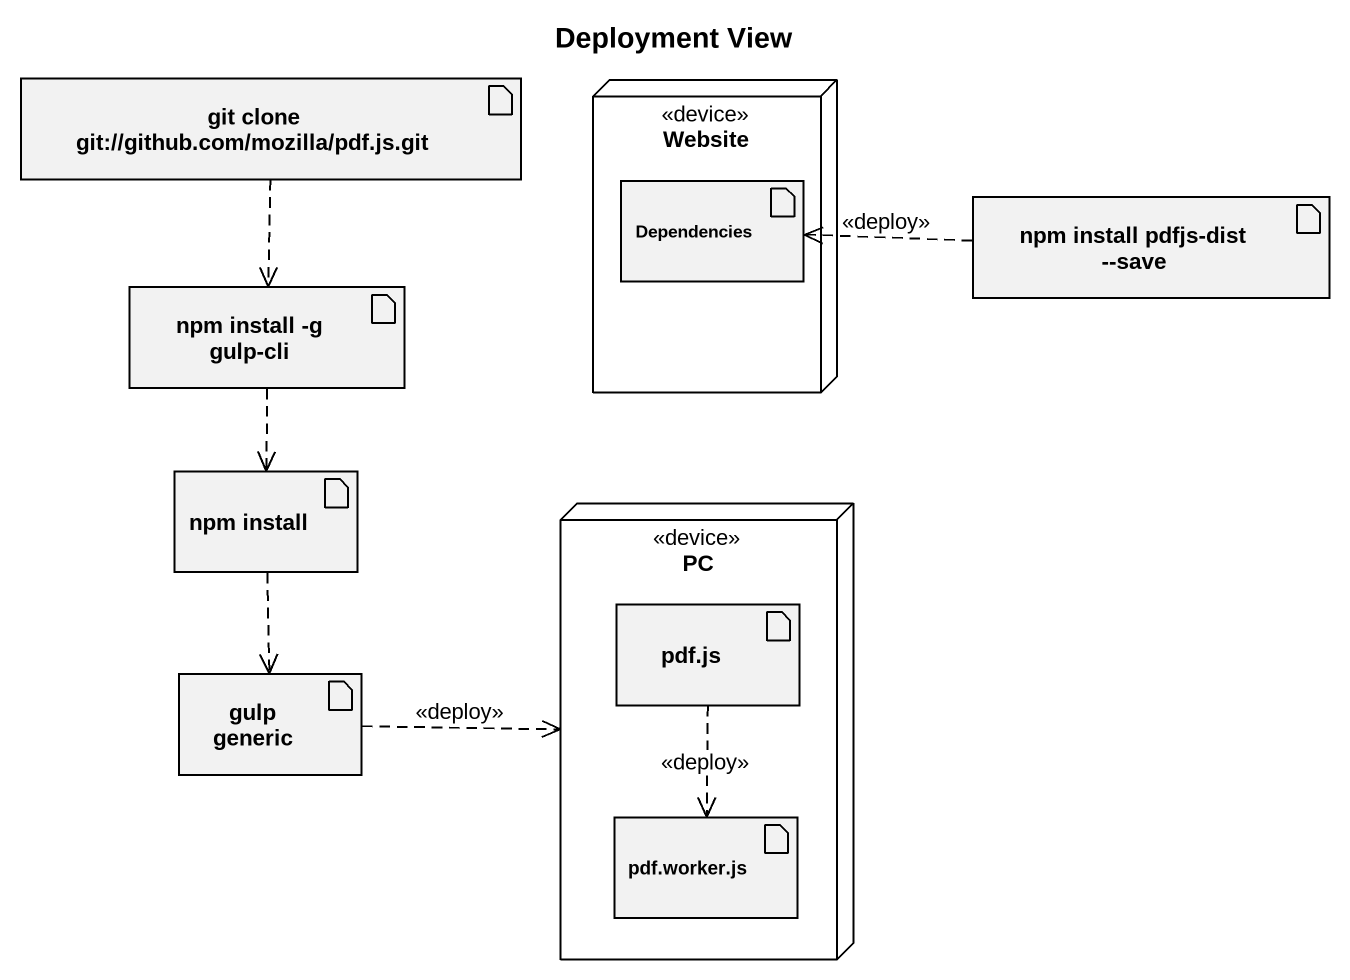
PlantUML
@startuml
title Deployment View
artifact "git clone git://github.com/mozilla/pdf.js.git" as git_clone_git_github_com
node Website <<device>> {
  artifact Dependencies
}
artifact "npm install pdfjs-dist --save" as npm_install_pdfjs_dist_save
artifact "npm install -g gulp-cli" as npm_install_g_gulp_cli
artifact "npm install" as npm_install
node PC <<device>> {
  artifact "pdf.js" as pdf_js
  artifact "pdf.worker.js" as pdf_worker_js
}
artifact "gulp generic" as gulp_generic
git_clone_git_github_com ..> npm_install_g_gulp_cli
npm_install_pdfjs_dist_save .left.> Dependencies : <<deploy>>
npm_install_g_gulp_cli ..> npm_install
npm_install ..> gulp_generic
pdf_js ..> pdf_worker_js : <<deploy>>
gulp_generic .right.> PC : <<deploy>>
@enduml
